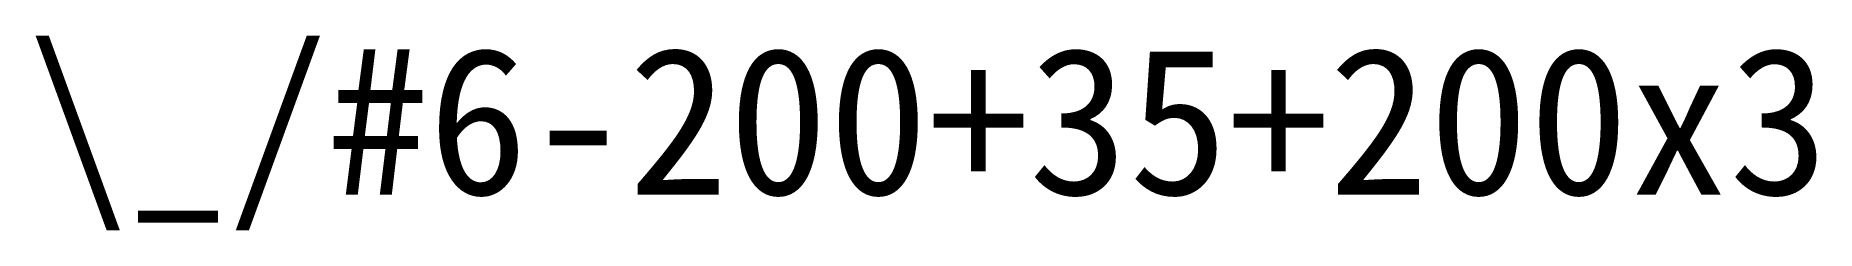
# Model space of a CAD drawing. Header units: millimetres. Extents: x 2265 to 2689, y 1548 to 1594.
import ezdxf

# ---------------------------------------------------------------- set-up
doc = ezdxf.new("R2010")
doc.units = ezdxf.units.MM
doc.styles.add('標楷體', font='kaiu.ttf')

msp = doc.modelspace()

# ---------------------------------------------------------------- texts
at = {"style": '標楷體'}
msp.add_text('\\_/#6-200+35+200x3', height=35, dxfattribs=at).set_placement((2263.24, 1556.34))

doc.saveas('drawing.dxf')
